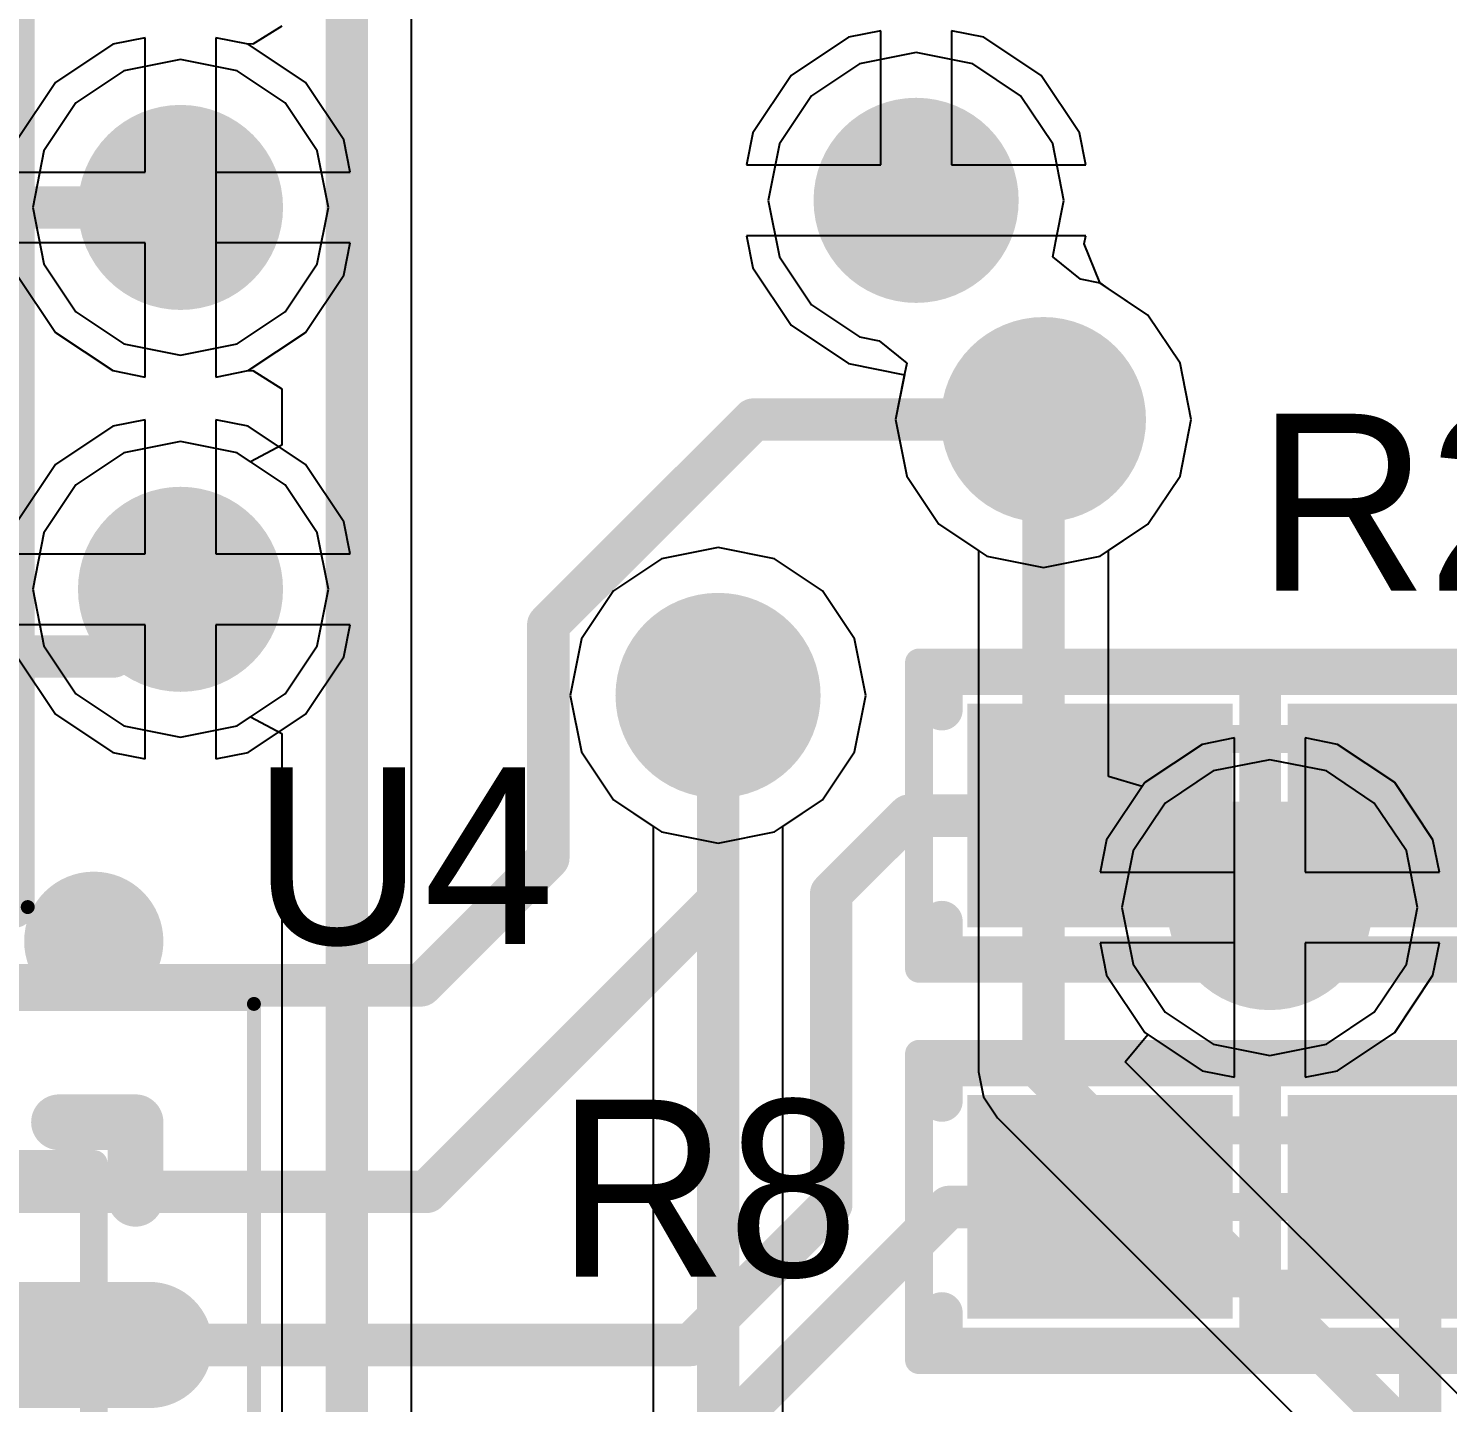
# Model space of a CAD drawing. Header units: millimetres. Extents: x 4 to 93, y 20 to 126.
# Drawn here: x 39.99 to 45.09, y 38.86 to 43.8 of the extents above; entities that cross this region are included whole.
import ezdxf

# ---------------------------------------------------------------- set-up
doc = ezdxf.new("R2010")
doc.units = ezdxf.units.MM
for name, color, linetype in [('BottomLayer', 5, 'Continuous'), ('KeepOutLayer', 6, 'Continuous'), ('Mechanical13', 56, 'Continuous'), ('Mechanical15', 56, 'Continuous'), ('MidLayer1', 16, 'Continuous'), ('MidLayer2', 76, 'Continuous'), ('MultiLayer', 9, 'Continuous'), ('TopLayer', 1, 'Continuous'), ('TopOverlay', 2, 'Continuous'), ('TopPaste', 8, 'Continuous'), ('TopSolder', 216, 'Continuous'), ('ViaHoleLayer', 16, 'Continuous')]:
    doc.layers.add(name, color=color, linetype=linetype)

# ---------------------------------------------------------------- blocks, each defined once
blk = doc.blocks.new('CAP_0805_2012_8')
at = {"layer": 'Mechanical13', "const_width": 0.1}
for points in [[(1.1, 0.7), (-1.1, 0.7)], [(-1.1, -0.7), (-1.1, 0.7)], [(1.1, -0.7), (1.1, 0.7)], [(1.1, -0.7), (-1.1, -0.7)]]:
    blk.add_lwpolyline(points, dxfattribs=at)
at = {"layer": 'Mechanical13', "const_width": 0.05}
for points in [[(-1.125, 0.7, 1), (-1.075, 0.7, 1)], [(-1.125, 0.7, 1), (-1.075, 0.7, 1)], [(1.075, 0.7, 1), (1.125, 0.7, 1)], [(1.075, 0.7, 1), (1.125, 0.7, 1)], [(-1.125, -0.7, 1), (-1.075, -0.7, 1)], [(-1.125, -0.7, 1), (-1.075, -0.7, 1)], [(1.075, -0.7, 1), (1.125, -0.7, 1)], [(1.075, -0.7, 1), (1.125, -0.7, 1)]]:
    blk.add_lwpolyline(points, format="xyb", close=True, dxfattribs=at)
at = {"layer": 'Mechanical15'}
for points, const_width in [([(1.7, 0.95), (-1.7, 0.95)], 0.05), ([(-1.7, -0.95), (-1.7, 0.95)], 0.05), ([(1.7, -0.95), (1.7, 0.95)], 0.05), ([(0, -0.5), (0, 0.5)], 0.1), ([(0.5, 0), (-0.5, 0)], 0.1), ([(1.7, -0.95), (-1.7, -0.95)], 0.05)]:
    blk.add_lwpolyline(points, dxfattribs=dict(at, const_width=const_width))
for points, const_width in [([(-1.7125, 0.95, 1), (-1.6875, 0.95, 1)], 0.025), ([(-1.7125, 0.95, 1), (-1.6875, 0.95, 1)], 0.025), ([(1.6875, 0.95, 1), (1.7125, 0.95, 1)], 0.025), ([(1.6875, 0.95, 1), (1.7125, 0.95, 1)], 0.025), ([(-0.025, 0.5, 1), (0.025, 0.5, 1)], 0.05), ([(-0.525, 0, 1), (-0.475, 0, 1)], 0.05), ([(0.475, 0, 1), (0.525, 0, 1)], 0.05), ([(-0.025, -0.5, 1), (0.025, -0.5, 1)], 0.05), ([(-1.7125, -0.95, 1), (-1.6875, -0.95, 1)], 0.025), ([(-1.7125, -0.95, 1), (-1.6875, -0.95, 1)], 0.025), ([(1.6875, -0.95, 1), (1.7125, -0.95, 1)], 0.025), ([(1.6875, -0.95, 1), (1.7125, -0.95, 1)], 0.025)]:
    blk.add_lwpolyline(points, format="xyb", close=True, dxfattribs=dict(at, const_width=const_width))
at = {"layer": 'TopLayer'}
for points in [[(-0.15, -0.7), (-0.15, 0.7), (-1.45, -0.7), (-1.45, 0.7)], [(1.45, -0.7), (1.45, 0.7), (0.15, -0.7), (0.15, 0.7)]]:
    blk.add_solid(points, dxfattribs=at)
at = {"layer": 'TopOverlay', "const_width": 0.15}
for points in [[(-1.7, 0.5), (-1.7, 0.9)], [(1.7, 0.9), (-1.7, 0.9)], [(0, -0.9), (0, 0.9)], [(1.7, 0.5), (1.7, 0.9)], [(-1.7, -0.9), (-1.7, -0.5)], [(1.7, -0.9), (1.7, -0.5)], [(1.7, -0.9), (-1.7, -0.9)]]:
    blk.add_lwpolyline(points, dxfattribs=at)
at = {"layer": 'TopOverlay', "const_width": 0.075}
for points in [[(-1.7375, 0.9, 1), (-1.6625, 0.9, 1)], [(-1.7375, 0.9, 1), (-1.6625, 0.9, 1)], [(-0.0375, 0.9, 1), (0.0375, 0.9, 1)], [(1.6625, 0.9, 1), (1.7375, 0.9, 1)], [(1.6625, 0.9, 1), (1.7375, 0.9, 1)], [(-1.7375, 0.5, 1), (-1.6625, 0.5, 1)], [(1.6625, 0.5, 1), (1.7375, 0.5, 1)], [(-1.7375, -0.5, 1), (-1.6625, -0.5, 1)], [(1.6625, -0.5, 1), (1.7375, -0.5, 1)], [(-1.7375, -0.9, 1), (-1.6625, -0.9, 1)], [(-1.7375, -0.9, 1), (-1.6625, -0.9, 1)], [(-0.0375, -0.9, 1), (0.0375, -0.9, 1)], [(1.6625, -0.9, 1), (1.7375, -0.9, 1)], [(1.6625, -0.9, 1), (1.7375, -0.9, 1)]]:
    blk.add_lwpolyline(points, format="xyb", close=True, dxfattribs=at)
at = {"layer": 'TopPaste'}
for points in [[(-0.15, -0.7), (-0.15, 0.7), (-1.45, -0.7), (-1.45, 0.7)], [(1.45, -0.7), (1.45, 0.7), (0.15, -0.7), (0.15, 0.7)]]:
    blk.add_solid(points, dxfattribs=at)
at = {"layer": 'TopSolder'}
for points in [[(-0.0484, -0.8016), (-0.0484, 0.8016), (-1.5516, -0.8016), (-1.5516, 0.8016)], [(1.5516, -0.8016), (1.5516, 0.8016), (0.0484, -0.8016), (0.0484, 0.8016)]]:
    blk.add_solid(points, dxfattribs=at)
blk = doc.blocks.new('____24')
at = {"layer": 'Mechanical13', "const_width": 0.1}
for points in [[(-2, -2), (-2, 2)], [(2, 2), (-2, 2)]]:
    blk.add_lwpolyline(points, dxfattribs=at)
at = {"layer": 'Mechanical13', "const_width": 0.05}
blk.add_lwpolyline([(-2.025, 2, 1), (-1.975, 2, 1)], format="xyb", close=True, dxfattribs=at)
blk.add_lwpolyline([(-2.025, 2, 1), (-1.975, 2, 1)], format="xyb", close=True, dxfattribs=at)
at = {"layer": 'Mechanical15', "const_width": 0.05}
for points in [[(-2.575, -2.575), (-2.575, 2.575)], [(2.575, 2.575), (-2.575, 2.575)]]:
    blk.add_lwpolyline(points, dxfattribs=at)
at = {"layer": 'Mechanical15', "const_width": 0.025}
blk.add_lwpolyline([(-2.5875, 2.575, 1), (-2.5625, 2.575, 1)], format="xyb", close=True, dxfattribs=at)
blk.add_lwpolyline([(-2.5875, 2.575, 1), (-2.5625, 2.575, 1)], format="xyb", close=True, dxfattribs=at)
at = {"layer": 'TopLayer', "const_width": 0.25}
blk.add_lwpolyline([(-1.35, 2.2), (-1.35, 1.6)], dxfattribs=at)
at = {"layer": 'TopLayer', "const_width": 0.125}
blk.add_lwpolyline([(-1.4125, 2.2, 1), (-1.2875, 2.2, 1)], format="xyb", close=True, dxfattribs=at)
at = {"layer": 'TopOverlay'}
for points, const_width in [([(-2.675, 2, 1), (-2.925, 2, 1)], 0.25), ([(-2.2, 2.15, 1), (-2.1, 2.15, 1)], 0.1), ([(-2.2, 2.15, 1), (-2.1, 2.15, 1)], 0.1), ([(-1.925, 2.15, 1), (-1.825, 2.15, 1)], 0.1), ([(-2.9875, 2, 1), (-2.8625, 2, 1)], 0.125), ([(-2.7375, 2, 1), (-2.6125, 2, 1)], 0.125), ([(-2.2, 1.875, 1), (-2.1, 1.875, 1)], 0.1)]:
    blk.add_lwpolyline(points, format="xyb", close=True, dxfattribs=dict(at, const_width=const_width))
at = {"layer": 'TopOverlay', "const_width": 0.2}
for points in [[(-2.15, 1.875), (-2.15, 2.15)], [(-1.875, 2.15), (-2.15, 2.15)]]:
    blk.add_lwpolyline(points, dxfattribs=at)
at = {"layer": 'TopPaste', "const_width": 0.25}
blk.add_lwpolyline([(-1.35, 2.2), (-1.35, 1.6)], dxfattribs=at)
at = {"layer": 'TopPaste', "const_width": 0.125}
blk.add_lwpolyline([(-1.4125, 2.2, 1), (-1.2875, 2.2, 1)], format="xyb", close=True, dxfattribs=at)
at = {"layer": 'TopSolder', "const_width": 0.4532}
blk.add_lwpolyline([(-1.35, 2.2), (-1.35, 1.6)], dxfattribs=at)
at = {"layer": 'TopSolder', "const_width": 0.2266}
for points in [[(-1.4633, 2.2, 1), (-1.2367, 2.2, 1)], [(-1.4633, 1.6, 1), (-1.2367, 1.6, 1)]]:
    blk.add_lwpolyline(points, format="xyb", close=True, dxfattribs=at)
blk = doc.blocks.new('RES_0402_1005_42')
at = {"layer": 'Mechanical13', "const_width": 0.1}
for points in [[(-0.525, 0.275), (0.525, 0.275)], [(-0.525, -0.275), (-0.525, 0.275)], [(0.525, -0.275), (0.525, 0.275)], [(-0.525, -0.275), (0.525, -0.275)]]:
    blk.add_lwpolyline(points, dxfattribs=at)
at = {"layer": 'Mechanical13', "const_width": 0.05}
for points in [[(-0.55, 0.275, 1), (-0.5, 0.275, 1)], [(-0.55, 0.275, 1), (-0.5, 0.275, 1)], [(0.5, 0.275, 1), (0.55, 0.275, 1)], [(0.5, 0.275, 1), (0.55, 0.275, 1)], [(-0.55, -0.275, 1), (-0.5, -0.275, 1)], [(-0.55, -0.275, 1), (-0.5, -0.275, 1)], [(0.5, -0.275, 1), (0.55, -0.275, 1)], [(0.5, -0.275, 1), (0.55, -0.275, 1)]]:
    blk.add_lwpolyline(points, format="xyb", close=True, dxfattribs=at)
at = {"layer": 'Mechanical15', "const_width": 0.1}
for points in [[(-1.225, 0.55), (1.225, 0.55)], [(-1.225, -0.55), (-1.225, 0.55)], [(1.225, -0.55), (1.225, 0.55)], [(0, -0.275), (0, 0.275)], [(-0.275, 0), (0.275, 0)], [(-1.225, -0.55), (1.225, -0.55)]]:
    blk.add_lwpolyline(points, dxfattribs=at)
at = {"layer": 'Mechanical15', "const_width": 0.05}
for points in [[(-1.25, 0.55, 1), (-1.2, 0.55, 1)], [(-1.25, 0.55, 1), (-1.2, 0.55, 1)], [(1.2, 0.55, 1), (1.25, 0.55, 1)], [(1.2, 0.55, 1), (1.25, 0.55, 1)], [(-0.025, 0.275, 1), (0.025, 0.275, 1)], [(-0.3, 0, 1), (-0.25, 0, 1)], [(0.25, 0, 1), (0.3, 0, 1)], [(-0.025, -0.275, 1), (0.025, -0.275, 1)], [(-1.25, -0.55, 1), (-1.2, -0.55, 1)], [(-1.25, -0.55, 1), (-1.2, -0.55, 1)], [(1.2, -0.55, 1), (1.25, -0.55, 1)], [(1.2, -0.55, 1), (1.25, -0.55, 1)]]:
    blk.add_lwpolyline(points, format="xyb", close=True, dxfattribs=at)
at = {"layer": 'TopLayer'}
for points in [[(-0.2, -0.3), (-0.2, 0.3), (-0.95, -0.3), (-0.95, 0.3)], [(0.95, -0.3), (0.95, 0.3), (0.2, -0.3), (0.2, 0.3)]]:
    blk.add_solid(points, dxfattribs=at)
at = {"layer": 'TopOverlay', "const_width": 0.15}
for points in [[(-1.143, 0.381), (-1.143, 0.508)], [(-1.143, 0.508), (1.143, 0.508)], [(0, -0.508), (0, 0.508)], [(1.143, 0.381), (1.143, 0.508)], [(-1.143, -0.508), (-1.143, -0.381)], [(1.143, -0.508), (1.143, -0.381)], [(-1.143, -0.508), (1.143, -0.508)]]:
    blk.add_lwpolyline(points, dxfattribs=at)
at = {"layer": 'TopOverlay', "const_width": 0.075}
for points in [[(-1.1805, 0.508, 1), (-1.1055, 0.508, 1)], [(-1.1805, 0.508, 1), (-1.1055, 0.508, 1)], [(-0.0375, 0.508, 1), (0.0375, 0.508, 1)], [(1.1055, 0.508, 1), (1.1805, 0.508, 1)], [(1.1055, 0.508, 1), (1.1805, 0.508, 1)], [(-1.1805, 0.381, 1), (-1.1055, 0.381, 1)], [(1.1055, 0.381, 1), (1.1805, 0.381, 1)], [(-1.1805, -0.381, 1), (-1.1055, -0.381, 1)], [(1.1055, -0.381, 1), (1.1805, -0.381, 1)], [(-1.1805, -0.508, 1), (-1.1055, -0.508, 1)], [(-1.1805, -0.508, 1), (-1.1055, -0.508, 1)], [(-0.0375, -0.508, 1), (0.0375, -0.508, 1)], [(1.1055, -0.508, 1), (1.1805, -0.508, 1)], [(1.1055, -0.508, 1), (1.1805, -0.508, 1)]]:
    blk.add_lwpolyline(points, format="xyb", close=True, dxfattribs=at)
at = {"layer": 'TopPaste'}
for points in [[(-0.2, -0.3), (-0.2, 0.3), (-0.95, -0.3), (-0.95, 0.3)], [(0.95, -0.3), (0.95, 0.3), (0.2, -0.3), (0.2, 0.3)]]:
    blk.add_solid(points, dxfattribs=at)
at = {"layer": 'TopSolder'}
for points in [[(-0.0984, -0.4016), (-0.0984, 0.4016), (-1.0516, -0.4016), (-1.0516, 0.4016)], [(1.0516, -0.4016), (1.0516, 0.4016), (0.0984, -0.4016), (0.0984, 0.4016)]]:
    blk.add_solid(points, dxfattribs=at)
blk = doc.blocks.new('RES_0402_1005_44')
at = {"layer": 'Mechanical13', "const_width": 0.1}
for points in [[(-0.525, 0.275), (0.525, 0.275)], [(-0.525, -0.275), (-0.525, 0.275)], [(0.525, -0.275), (0.525, 0.275)], [(-0.525, -0.275), (0.525, -0.275)]]:
    blk.add_lwpolyline(points, dxfattribs=at)
at = {"layer": 'Mechanical13', "const_width": 0.05}
for points in [[(-0.55, 0.275, 1), (-0.5, 0.275, 1)], [(-0.55, 0.275, 1), (-0.5, 0.275, 1)], [(0.5, 0.275, 1), (0.55, 0.275, 1)], [(0.5, 0.275, 1), (0.55, 0.275, 1)], [(-0.55, -0.275, 1), (-0.5, -0.275, 1)], [(-0.55, -0.275, 1), (-0.5, -0.275, 1)], [(0.5, -0.275, 1), (0.55, -0.275, 1)], [(0.5, -0.275, 1), (0.55, -0.275, 1)]]:
    blk.add_lwpolyline(points, format="xyb", close=True, dxfattribs=at)
at = {"layer": 'Mechanical15', "const_width": 0.1}
for points in [[(-1.225, 0.55), (1.225, 0.55)], [(-1.225, -0.55), (-1.225, 0.55)], [(1.225, -0.55), (1.225, 0.55)], [(0, -0.275), (0, 0.275)], [(-0.275, 0), (0.275, 0)], [(-1.225, -0.55), (1.225, -0.55)]]:
    blk.add_lwpolyline(points, dxfattribs=at)
at = {"layer": 'Mechanical15', "const_width": 0.05}
for points in [[(-1.25, 0.55, 1), (-1.2, 0.55, 1)], [(-1.25, 0.55, 1), (-1.2, 0.55, 1)], [(1.2, 0.55, 1), (1.25, 0.55, 1)], [(1.2, 0.55, 1), (1.25, 0.55, 1)], [(-0.025, 0.275, 1), (0.025, 0.275, 1)], [(-0.3, 0, 1), (-0.25, 0, 1)], [(0.25, 0, 1), (0.3, 0, 1)], [(-0.025, -0.275, 1), (0.025, -0.275, 1)], [(-1.25, -0.55, 1), (-1.2, -0.55, 1)], [(-1.25, -0.55, 1), (-1.2, -0.55, 1)], [(1.2, -0.55, 1), (1.25, -0.55, 1)], [(1.2, -0.55, 1), (1.25, -0.55, 1)]]:
    blk.add_lwpolyline(points, format="xyb", close=True, dxfattribs=at)
at = {"layer": 'TopLayer'}
for points in [[(-0.2, -0.3), (-0.2, 0.3), (-0.95, -0.3), (-0.95, 0.3)], [(0.95, -0.3), (0.95, 0.3), (0.2, -0.3), (0.2, 0.3)]]:
    blk.add_solid(points, dxfattribs=at)
at = {"layer": 'TopOverlay', "const_width": 0.15}
for points in [[(-1.143, 0.381), (-1.143, 0.508)], [(-1.143, 0.508), (1.143, 0.508)], [(0, -0.508), (0, 0.508)], [(1.143, 0.381), (1.143, 0.508)], [(-1.143, -0.508), (-1.143, -0.381)], [(1.143, -0.508), (1.143, -0.381)], [(-1.143, -0.508), (1.143, -0.508)]]:
    blk.add_lwpolyline(points, dxfattribs=at)
at = {"layer": 'TopOverlay', "const_width": 0.075}
for points in [[(-1.1805, 0.508, 1), (-1.1055, 0.508, 1)], [(-1.1805, 0.508, 1), (-1.1055, 0.508, 1)], [(-0.0375, 0.508, 1), (0.0375, 0.508, 1)], [(1.1055, 0.508, 1), (1.1805, 0.508, 1)], [(1.1055, 0.508, 1), (1.1805, 0.508, 1)], [(-1.1805, 0.381, 1), (-1.1055, 0.381, 1)], [(1.1055, 0.381, 1), (1.1805, 0.381, 1)], [(-1.1805, -0.381, 1), (-1.1055, -0.381, 1)], [(1.1055, -0.381, 1), (1.1805, -0.381, 1)], [(-1.1805, -0.508, 1), (-1.1055, -0.508, 1)], [(-1.1805, -0.508, 1), (-1.1055, -0.508, 1)], [(-0.0375, -0.508, 1), (0.0375, -0.508, 1)], [(1.1055, -0.508, 1), (1.1805, -0.508, 1)], [(1.1055, -0.508, 1), (1.1805, -0.508, 1)]]:
    blk.add_lwpolyline(points, format="xyb", close=True, dxfattribs=at)
at = {"layer": 'TopPaste'}
for points in [[(-0.2, -0.3), (-0.2, 0.3), (-0.95, -0.3), (-0.95, 0.3)], [(0.95, -0.3), (0.95, 0.3), (0.2, -0.3), (0.2, 0.3)]]:
    blk.add_solid(points, dxfattribs=at)
at = {"layer": 'TopSolder'}
for points in [[(-0.0984, -0.4016), (-0.0984, 0.4016), (-1.0516, -0.4016), (-1.0516, 0.4016)], [(1.0516, -0.4016), (1.0516, 0.4016), (0.0984, -0.4016), (0.0984, 0.4016)]]:
    blk.add_solid(points, dxfattribs=at)

msp = doc.modelspace()

# ---------------------------------------------------------------- linework, layer by layer
at = {"layer": 'BottomLayer'}
for p, q in [((41.3684, 38.318), (41.3684, 48.431)), ((40.9022, 43.806), (40.7976, 43.7406)), ((43.053, 43.7892), (42.9372, 43.7662)), ((43.053, 43.307), (43.053, 43.7892)), ((43.4228, 43.7662), (43.307, 43.7892)), ((43.307, 43.7892), (43.307, 43.307)), ((40.2956, 43.7408), (40.0897, 43.6033)), ((40.4114, 43.7638), (40.2956, 43.7408)), ((40.4114, 43.2816), (40.4114, 43.7638)), ((40.7752, 43.742), (40.6654, 43.7638)), ((40.6654, 43.7638), (40.6654, 43.1546)), ((40.7976, 43.7406), (40.7752, 43.742)), ((42.9372, 43.7662), (42.7313, 43.6287)), ((43.6287, 43.6287), (43.4228, 43.7662)), ((42.7313, 43.6287), (42.5938, 43.4228)), ((43.7662, 43.4228), (43.6287, 43.6287)), ((40.0897, 43.6033), (39.9522, 43.3974)), ((42.5938, 43.4228), (42.5708, 43.307)), ((43.7892, 43.307), (43.7662, 43.4228)), ((39.9292, 43.2816), (40.4114, 43.2816)), ((42.5708, 43.307), (43.053, 43.307)), ((43.307, 43.307), (43.7892, 43.307)), ((40.6654, 43.1546), (40.6654, 42.5454)), ((40.4114, 43.0276), (39.9292, 43.0276)), ((40.4114, 42.5454), (40.4114, 43.0276)), ((43.7892, 43.053), (42.5708, 43.053)), ((42.5708, 43.053), (42.5938, 42.9372)), ((43.7834, 43.0239), (43.7892, 43.053)), ((43.8396, 42.8849), (43.7834, 43.0239)), ((42.5938, 42.9372), (42.7313, 42.7313)), ((39.9522, 42.9118), (40.0897, 42.7059)), ((43.8697, 42.8635), (43.8396, 42.8849)), ((44.0126, 42.768), (43.8697, 42.8635)), ((44.1277, 42.5958), (44.0126, 42.768)), ((42.7313, 42.7313), (42.9372, 42.5938)), ((40.0897, 42.7059), (40.2956, 42.5684)), ((40.2956, 42.5684), (40.4114, 42.5454)), ((40.6654, 42.5454), (40.7752, 42.5672)), ((40.7752, 42.5672), (40.7976, 42.5686)), ((40.7976, 42.5686), (40.9022, 42.5032)), ((42.9372, 42.5938), (43.1384, 42.5538)), ((44.1681, 42.3926), (44.1277, 42.5958)), ((43.1384, 42.5538), (43.1063, 42.3926)), ((40.9022, 42.5032), (40.9022, 42.3009)), ((43.1063, 42.3926), (43.1467, 42.1894)), ((44.1277, 42.1894), (44.1681, 42.3926)), ((40.5384, 42.3139), (40.3352, 42.2735)), ((40.7416, 42.2735), (40.5384, 42.3139)), ((40.3352, 42.2735), (40.163, 42.1584)), ((40.7902, 42.241), (40.7416, 42.2735)), ((40.9022, 42.3009), (40.7902, 42.241)), ((40.163, 42.1584), (40.0479, 41.9862)), ((43.1467, 42.1894), (43.2618, 42.0172)), ((44.0126, 42.0172), (44.1277, 42.1894)), ((43.2618, 42.0172), (43.4041, 41.9221)), ((43.8703, 41.9221), (44.0126, 42.0172)), ((40.0479, 41.9862), (40.0075, 41.783)), ((42.4688, 41.9329), (42.2656, 41.8925)), ((42.672, 41.8925), (42.4688, 41.9329)), ((43.4041, 41.9221), (43.4041, 40.0499)), ((43.8703, 41.1112), (43.8703, 41.9221)), ((42.2656, 41.8925), (42.0934, 41.7774)), ((42.8442, 41.7774), (42.672, 41.8925)), ((40.0075, 41.783), (40.0479, 41.5798)), ((42.0934, 41.7774), (41.9783, 41.6052)), ((42.9593, 41.6052), (42.8442, 41.7774)), ((41.9783, 41.6052), (41.9379, 41.402)), ((42.9997, 41.402), (42.9593, 41.6052)), ((40.0479, 41.5798), (40.163, 41.4076)), ((40.163, 41.4076), (40.3352, 41.2925)), ((41.9379, 41.402), (41.9783, 41.1988)), ((42.9593, 41.1988), (42.9997, 41.402)), ((40.3352, 41.2925), (40.5384, 41.2521)), ((40.5384, 41.2521), (40.7416, 41.2925)), ((40.7416, 41.2925), (40.7902, 41.325)), ((40.7902, 41.325), (40.9022, 41.2651)), ((40.9022, 41.2651), (40.9022, 38.266)), ((44.323, 41.2492), (44.2072, 41.2262)), ((44.323, 40.64), (44.323, 41.2492)), ((44.6928, 41.2262), (44.577, 41.2492)), ((44.577, 41.2492), (44.577, 40.767)), ((41.9783, 41.1988), (42.0934, 41.0266)), ((42.8442, 41.0266), (42.9593, 41.1988)), ((44.2072, 41.2262), (44.0013, 41.0887)), ((44.8987, 41.0887), (44.6928, 41.2262)), ((43.9918, 41.0744), (43.8703, 41.1112)), ((44.0013, 41.0887), (43.9918, 41.0744)), ((45.0362, 40.8828), (44.8987, 41.0887)), ((42.0934, 41.0266), (42.2357, 40.9315)), ((42.7019, 40.9315), (42.8442, 41.0266)), ((42.2357, 40.9315), (42.2357, 35.4799)), ((42.7019, 38.6817), (42.7019, 40.9315)), ((45.0592, 40.767), (45.0362, 40.8828)), ((44.577, 40.767), (45.0592, 40.767)), ((44.323, 40.0308), (44.323, 40.64)), ((45.0592, 40.513), (44.577, 40.513)), ((44.577, 40.513), (44.577, 40.0308)), ((45.0362, 40.3972), (45.0592, 40.513)), ((44.8987, 40.1913), (45.0362, 40.3972)), ((43.9312, 40.0855), (44.0122, 40.1841)), ((44.0122, 40.1841), (44.2072, 40.0538)), ((44.6928, 40.0538), (44.8987, 40.1913)), ((46.2805, 37.7362), (43.9312, 40.0855)), ((43.4041, 40.0499), (43.4219, 39.9607)), ((44.2072, 40.0538), (44.323, 40.0308)), ((44.577, 40.0308), (44.6928, 40.0538)), ((43.4219, 39.9607), (43.4724, 39.885)), ((43.4724, 39.885), (45.9762, 37.3812))]:
    msp.add_line(p, q, dxfattribs=at)
at = {"layer": 'BottomLayer', "const_width": 0.1524}
for points in [[(41.1353, 38.1694), (41.1353, 48.431)], [(43.6372, 40.0499), (43.6372, 42.3926)], [(42.4688, 35.4799), (42.4688, 41.402)], [(43.6372, 40.0499), (46.184, 37.5031)]]:
    msp.add_lwpolyline(points, dxfattribs=at)
at = {"layer": 'BottomLayer'}
for points, const_width in [([(42.9958, 43.18, 1), (43.3642, 43.18, 1)], 0.3683), ([(40.3543, 43.1546, 1), (40.7225, 43.1546, 1)], 0.3683), ([(43.453, 42.3926, 1), (43.8214, 42.3926, 1)], 0.3683), ([(43.5991, 42.3926, 1), (43.6753, 42.3926, 1)], 0.0762), ([(40.3543, 41.783, 1), (40.7225, 41.783, 1)], 0.3683), ([(42.2846, 41.402, 1), (42.6529, 41.402, 1)], 0.3683), ([(42.4307, 41.402, 1), (42.5069, 41.402, 1)], 0.0762), ([(44.2659, 40.64, 1), (44.6341, 40.64, 1)], 0.3683), ([(43.5991, 40.0499, 1), (43.6753, 40.0499, 1)], 0.0762), ([(43.5991, 40.0499, 1), (43.6753, 40.0499, 1)], 0.0762)]:
    msp.add_lwpolyline(points, format="xyb", close=True, dxfattribs=dict(at, const_width=const_width))
at = {"layer": 'KeepOutLayer', "const_width": 0.254}
msp.add_lwpolyline([(59.4614, 38.5064, 1), (22.8854, 38.5064, 1)], format="xyb", close=True, dxfattribs=at)
at = {"layer": 'MidLayer1'}
for p, q in [((43.053, 43.7892), (42.9372, 43.7662)), ((43.053, 43.307), (43.053, 43.7892)), ((43.4228, 43.7662), (43.307, 43.7892)), ((43.307, 43.7892), (43.307, 43.307)), ((40.2956, 43.7408), (40.0897, 43.6033)), ((40.4114, 43.7638), (40.2956, 43.7408)), ((40.4114, 43.2816), (40.4114, 43.7638)), ((40.7812, 43.7408), (40.6654, 43.7638)), ((40.6654, 43.7638), (40.6654, 43.2816)), ((40.9871, 43.6033), (40.7812, 43.7408)), ((42.9372, 43.7662), (42.7313, 43.6287)), ((43.6287, 43.6287), (43.4228, 43.7662)), ((42.7313, 43.6287), (42.5938, 43.4228)), ((43.7662, 43.4228), (43.6287, 43.6287)), ((40.0897, 43.6033), (39.9522, 43.3974)), ((41.1246, 43.3974), (40.9871, 43.6033)), ((42.5938, 43.4228), (42.5708, 43.307)), ((43.7892, 43.307), (43.7662, 43.4228)), ((41.1476, 43.2816), (41.1246, 43.3974)), ((39.9292, 43.2816), (40.4114, 43.2816)), ((40.6654, 43.2816), (41.1476, 43.2816)), ((42.5708, 43.307), (43.053, 43.307)), ((43.307, 43.307), (43.7892, 43.307)), ((40.4114, 43.0276), (39.9292, 43.0276)), ((40.4114, 42.5454), (40.4114, 43.0276)), ((41.1476, 43.0276), (40.6654, 43.0276)), ((40.6654, 43.0276), (40.6654, 42.5454)), ((41.1246, 42.9118), (41.1476, 43.0276)), ((43.7892, 43.053), (42.5708, 43.053)), ((42.5708, 43.053), (42.5938, 42.9372)), ((43.7834, 43.0239), (43.7892, 43.053)), ((43.8396, 42.8849), (43.7834, 43.0239)), ((42.5938, 42.9372), (42.7313, 42.7313)), ((39.9522, 42.9118), (40.0897, 42.7059)), ((40.9871, 42.7059), (41.1246, 42.9118)), ((43.8697, 42.8635), (43.8396, 42.8849)), ((44.0126, 42.768), (43.8697, 42.8635)), ((44.1277, 42.5958), (44.0126, 42.768)), ((42.7313, 42.7313), (42.9372, 42.5938)), ((40.0897, 42.7059), (40.2956, 42.5684)), ((40.7812, 42.5684), (40.9871, 42.7059)), ((40.2956, 42.5684), (40.4114, 42.5454)), ((40.6654, 42.5454), (40.7812, 42.5684)), ((42.9372, 42.5938), (43.1384, 42.5538)), ((44.1681, 42.3926), (44.1277, 42.5958)), ((43.1384, 42.5538), (43.1063, 42.3926)), ((43.1063, 42.3926), (43.1467, 42.1894)), ((44.1277, 42.1894), (44.1681, 42.3926)), ((40.5384, 42.3139), (40.3352, 42.2735)), ((40.7416, 42.2735), (40.5384, 42.3139)), ((40.3352, 42.2735), (40.163, 42.1584)), ((40.9138, 42.1584), (40.7416, 42.2735)), ((40.163, 42.1584), (40.0479, 41.9862)), ((41.0289, 41.9862), (40.9138, 42.1584)), ((43.1467, 42.1894), (43.2618, 42.0172)), ((44.0126, 42.0172), (44.1277, 42.1894)), ((43.2618, 42.0172), (43.434, 41.9021)), ((43.8404, 41.9021), (44.0126, 42.0172)), ((40.0479, 41.9862), (40.0075, 41.783)), ((41.0693, 41.783), (41.0289, 41.9862)), ((42.4688, 41.9329), (42.2656, 41.8925)), ((42.672, 41.8925), (42.4688, 41.9329)), ((43.434, 41.9021), (43.6372, 41.8617)), ((43.6372, 41.8617), (43.8404, 41.9021)), ((42.2656, 41.8925), (42.0934, 41.7774)), ((42.8442, 41.7774), (42.672, 41.8925)), ((40.0075, 41.783), (40.0479, 41.5798)), ((41.0289, 41.5798), (41.0693, 41.783)), ((42.0934, 41.7774), (41.9783, 41.6052)), ((42.9593, 41.6052), (42.8442, 41.7774)), ((41.9783, 41.6052), (41.9379, 41.402)), ((42.9997, 41.402), (42.9593, 41.6052)), ((40.0479, 41.5798), (40.163, 41.4076)), ((40.9138, 41.4076), (41.0289, 41.5798)), ((40.163, 41.4076), (40.3352, 41.2925)), ((40.7416, 41.2925), (40.9138, 41.4076)), ((41.9379, 41.402), (41.9783, 41.1988)), ((42.9593, 41.1988), (42.9997, 41.402)), ((40.3352, 41.2925), (40.5384, 41.2521)), ((40.5384, 41.2521), (40.7416, 41.2925)), ((44.323, 41.2492), (44.2072, 41.2262)), ((44.323, 40.767), (44.323, 41.2492)), ((44.6928, 41.2262), (44.577, 41.2492)), ((44.577, 41.2492), (44.577, 40.767)), ((41.9783, 41.1988), (42.0934, 41.0266)), ((42.8442, 41.0266), (42.9593, 41.1988)), ((44.2072, 41.2262), (44.0013, 41.0887)), ((44.8987, 41.0887), (44.6928, 41.2262)), ((44.0013, 41.0887), (43.8638, 40.8828)), ((45.0362, 40.8828), (44.8987, 41.0887)), ((42.0934, 41.0266), (42.2656, 40.9115)), ((42.672, 40.9115), (42.8442, 41.0266)), ((42.2656, 40.9115), (42.4688, 40.8711)), ((42.4688, 40.8711), (42.672, 40.9115)), ((43.8638, 40.8828), (43.8408, 40.767)), ((45.0592, 40.767), (45.0362, 40.8828)), ((43.8408, 40.767), (44.323, 40.767)), ((44.577, 40.767), (45.0592, 40.767)), ((44.323, 40.513), (43.8408, 40.513)), ((43.8408, 40.513), (43.8638, 40.3972)), ((44.323, 40.0308), (44.323, 40.513)), ((45.0592, 40.513), (44.577, 40.513)), ((44.577, 40.513), (44.577, 40.0308)), ((45.0362, 40.3972), (45.0592, 40.513)), ((43.8638, 40.3972), (44.0013, 40.1913)), ((44.8987, 40.1913), (45.0362, 40.3972)), ((44.0013, 40.1913), (44.2072, 40.0538)), ((44.6928, 40.0538), (44.8987, 40.1913)), ((44.2072, 40.0538), (44.323, 40.0308)), ((44.577, 40.0308), (44.6928, 40.0538))]:
    msp.add_line(p, q, dxfattribs=at)
at = {"layer": 'MidLayer1', "const_width": 0.3683}
for points in [[(42.9958, 43.18, 1), (43.3642, 43.18, 1)], [(40.3543, 43.1546, 1), (40.7225, 43.1546, 1)], [(43.453, 42.3926, 1), (43.8214, 42.3926, 1)], [(40.3543, 41.783, 1), (40.7225, 41.783, 1)], [(42.2846, 41.402, 1), (42.6529, 41.402, 1)], [(44.2659, 40.64, 1), (44.6341, 40.64, 1)]]:
    msp.add_lwpolyline(points, format="xyb", close=True, dxfattribs=at)
at = {"layer": 'MidLayer2'}
for p, q in [((40.5384, 43.6855), (40.3352, 43.6451)), ((40.7416, 43.6451), (40.5384, 43.6855)), ((43.18, 43.7109), (42.9768, 43.6705)), ((43.3832, 43.6705), (43.18, 43.7109)), ((40.3352, 43.6451), (40.163, 43.53)), ((40.9138, 43.53), (40.7416, 43.6451)), ((42.9768, 43.6705), (42.8046, 43.5554)), ((43.5554, 43.5554), (43.3832, 43.6705)), ((40.163, 43.53), (40.0479, 43.3578)), ((41.0289, 43.3578), (40.9138, 43.53)), ((42.8046, 43.5554), (42.6895, 43.3832)), ((43.6705, 43.3832), (43.5554, 43.5554)), ((42.6895, 43.3832), (42.6491, 43.18)), ((43.7109, 43.18), (43.6705, 43.3832)), ((40.0479, 43.3578), (40.0075, 43.1546)), ((41.0693, 43.1546), (41.0289, 43.3578)), ((42.6491, 43.18), (42.6895, 42.9768)), ((43.6819, 43.0342), (43.7109, 43.18)), ((40.0075, 43.1546), (40.0479, 42.9514)), ((41.0289, 42.9514), (41.0693, 43.1546)), ((43.6705, 42.9768), (43.6819, 43.0342)), ((42.6895, 42.9768), (42.8046, 42.8046)), ((43.77, 42.8971), (43.6705, 42.9768)), ((40.0479, 42.9514), (40.163, 42.7792)), ((40.9138, 42.7792), (41.0289, 42.9514)), ((43.8404, 42.8831), (43.77, 42.8971)), ((44.0126, 42.768), (43.8404, 42.8831)), ((40.163, 42.7792), (40.3352, 42.6641)), ((40.7416, 42.6641), (40.9138, 42.7792)), ((42.8046, 42.8046), (42.9768, 42.6895)), ((44.1277, 42.5958), (44.0126, 42.768)), ((40.3352, 42.6641), (40.5384, 42.6237)), ((40.5384, 42.6237), (40.7416, 42.6641)), ((42.9768, 42.6895), (43.0472, 42.6755)), ((43.0472, 42.6755), (43.1467, 42.5958)), ((43.1467, 42.5958), (43.1353, 42.5384)), ((44.1681, 42.3926), (44.1277, 42.5958)), ((43.1353, 42.5384), (43.1063, 42.3926)), ((40.2956, 42.3692), (40.0897, 42.2317)), ((40.4114, 42.3922), (40.2956, 42.3692)), ((40.4114, 41.91), (40.4114, 42.3922)), ((40.7812, 42.3692), (40.6654, 42.3922)), ((40.6654, 42.3922), (40.6654, 41.91)), ((40.9871, 42.2317), (40.7812, 42.3692)), ((43.1063, 42.3926), (43.1467, 42.1894)), ((44.1277, 42.1894), (44.1681, 42.3926)), ((40.0897, 42.2317), (39.9522, 42.0258)), ((41.1246, 42.0258), (40.9871, 42.2317)), ((43.1467, 42.1894), (43.2618, 42.0172)), ((44.0126, 42.0172), (44.1277, 42.1894)), ((41.1476, 41.91), (41.1246, 42.0258)), ((43.2618, 42.0172), (43.434, 41.9021)), ((43.8404, 41.9021), (44.0126, 42.0172)), ((39.9292, 41.91), (40.4114, 41.91)), ((40.6654, 41.91), (41.1476, 41.91)), ((42.4688, 41.9329), (42.2656, 41.8925)), ((42.672, 41.8925), (42.4688, 41.9329)), ((43.434, 41.9021), (43.6372, 41.8617)), ((43.6372, 41.8617), (43.8404, 41.9021)), ((42.2656, 41.8925), (42.0934, 41.7774)), ((42.8442, 41.7774), (42.672, 41.8925)), ((42.0934, 41.7774), (41.9783, 41.6052)), ((42.9593, 41.6052), (42.8442, 41.7774)), ((40.4114, 41.656), (39.9292, 41.656)), ((40.4114, 41.1738), (40.4114, 41.656)), ((41.1476, 41.656), (40.6654, 41.656)), ((40.6654, 41.656), (40.6654, 41.1738)), ((41.1246, 41.5402), (41.1476, 41.656)), ((41.9783, 41.6052), (41.9379, 41.402)), ((42.9997, 41.402), (42.9593, 41.6052)), ((39.9522, 41.5402), (40.0897, 41.3343)), ((40.9871, 41.3343), (41.1246, 41.5402)), ((41.9379, 41.402), (41.9783, 41.1988)), ((42.9593, 41.1988), (42.9997, 41.402)), ((40.0897, 41.3343), (40.2956, 41.1968)), ((40.7812, 41.1968), (40.9871, 41.3343)), ((40.2956, 41.1968), (40.4114, 41.1738)), ((40.6654, 41.1738), (40.7812, 41.1968)), ((41.9783, 41.1988), (42.0934, 41.0266)), ((42.8442, 41.0266), (42.9593, 41.1988)), ((44.2468, 41.1305), (44.0746, 41.0154)), ((44.45, 41.1709), (44.2468, 41.1305)), ((44.6532, 41.1305), (44.45, 41.1709)), ((44.8254, 41.0154), (44.6532, 41.1305)), ((42.0934, 41.0266), (42.2656, 40.9115)), ((42.672, 40.9115), (42.8442, 41.0266)), ((44.0746, 41.0154), (43.9595, 40.8432)), ((44.9405, 40.8432), (44.8254, 41.0154)), ((42.2656, 40.9115), (42.4688, 40.8711)), ((42.4688, 40.8711), (42.672, 40.9115)), ((43.9595, 40.8432), (43.9191, 40.64)), ((44.9809, 40.64), (44.9405, 40.8432)), ((43.9191, 40.64), (43.9595, 40.4368)), ((44.9405, 40.4368), (44.9809, 40.64)), ((43.9595, 40.4368), (44.0746, 40.2646)), ((44.8254, 40.2646), (44.9405, 40.4368)), ((44.0746, 40.2646), (44.2468, 40.1495)), ((44.6532, 40.1495), (44.8254, 40.2646)), ((44.2468, 40.1495), (44.45, 40.1091)), ((44.45, 40.1091), (44.6532, 40.1495))]:
    msp.add_line(p, q, dxfattribs=at)
at = {"layer": 'MidLayer2', "const_width": 0.3683}
for points in [[(42.9958, 43.18, 1), (43.3642, 43.18, 1)], [(40.3543, 43.1546, 1), (40.7225, 43.1546, 1)], [(43.453, 42.3926, 1), (43.8214, 42.3926, 1)], [(40.3543, 41.783, 1), (40.7225, 41.783, 1)], [(42.2846, 41.402, 1), (42.6529, 41.402, 1)], [(44.2659, 40.64, 1), (44.6341, 40.64, 1)]]:
    msp.add_lwpolyline(points, format="xyb", close=True, dxfattribs=at)
at = {"layer": 'MultiLayer', "const_width": 0.3683}
for points in [[(42.9958, 43.18, 1), (43.3642, 43.18, 1)], [(40.3543, 43.1546, 1), (40.7225, 43.1546, 1)], [(43.453, 42.3926, 1), (43.8214, 42.3926, 1)], [(40.3543, 41.783, 1), (40.7225, 41.783, 1)], [(42.2846, 41.402, 1), (42.6529, 41.402, 1)], [(44.2659, 40.64, 1), (44.6341, 40.64, 1)]]:
    msp.add_lwpolyline(points, format="xyb", close=True, dxfattribs=at)
at = {"layer": 'TopLayer'}
for points, const_width in [([(40.3543, 43.1546, 1), (40.7225, 43.1546, 1)], 0.3683), ([(40.5003, 43.1546, 1), (40.5765, 43.1546, 1)], 0.0762), ([(43.453, 42.3926, 1), (43.8214, 42.3926, 1)], 0.3683), ([(42.5577, 42.3926, 1), (42.6339, 42.3926, 1)], 0.0762), ([(42.5577, 42.3926, 1), (42.6339, 42.3926, 1)], 0.0762), ([(43.5991, 42.3926, 1), (43.6753, 42.3926, 1)], 0.0762), ([(40.3543, 41.783, 1), (40.7225, 41.783, 1)], 0.3683), ([(40.5003, 41.783, 1), (40.5765, 41.783, 1)], 0.0762), ([(42.2846, 41.402, 1), (42.6529, 41.402, 1)], 0.3683), ([(41.8211, 41.656, 1), (41.8973, 41.656, 1)], 0.0762), ([(41.8211, 41.656, 1), (41.8973, 41.656, 1)], 0.0762), ([(40.2591, 41.5418, 1), (40.3353, 41.5418, 1)], 0.0762), ([(40.2591, 41.5418, 1), (40.3353, 41.5418, 1)], 0.0762), ([(42.4307, 41.402, 1), (42.5069, 41.402, 1)], 0.0762), ([(43.1165, 40.9702, 1), (43.1927, 40.9702, 1)], 0.0762), ([(43.1165, 40.9702, 1), (43.1927, 40.9702, 1)], 0.0762), ([(43.8023, 40.9702, 1), (43.8785, 40.9702, 1)], 0.0762), ([(44.9523, 40.9702, 1), (45.0285, 40.9702, 1)], 0.0762), ([(41.8211, 40.8178, 1), (41.8973, 40.8178, 1)], 0.0762), ([(41.8211, 40.8178, 1), (41.8973, 40.8178, 1)], 0.0762), ([(42.4307, 40.6654, 1), (42.5069, 40.6654, 1)], 0.0762), ([(42.4307, 40.6654, 1), (42.5069, 40.6654, 1)], 0.0762), ([(42.8371, 40.6908, 1), (42.9133, 40.6908, 1)], 0.0762), ([(42.8371, 40.6908, 1), (42.9133, 40.6908, 1)], 0.0762), ([(41.3639, 40.3606, 1), (41.4401, 40.3606, 1)], 0.0762), ([(41.3639, 40.3606, 1), (41.4401, 40.3606, 1)], 0.0762), ([(41.3843, 39.619, 1), (41.4605, 39.619, 1)], 0.0762), ([(41.3843, 39.619, 1), (41.4605, 39.619, 1)], 0.0762), ([(42.8371, 39.5732, 1), (42.9133, 39.5732, 1)], 0.0762), ([(42.8371, 39.5732, 1), (42.9133, 39.5732, 1)], 0.0762), ([(43.2597, 39.5647, 1), (43.3359, 39.5647, 1)], 0.0762), ([(43.2597, 39.5647, 1), (43.3359, 39.5647, 1)], 0.0762), ([(43.8023, 39.5647, 1), (43.8785, 39.5647, 1)], 0.0762), ([(44.9523, 39.5647, 1), (45.0285, 39.5647, 1)], 0.0762), ([(40.0889, 39.069, 1), (40.1651, 39.069, 1)], 0.0762), ([(42.3329, 39.069, 1), (42.4091, 39.069, 1)], 0.0762), ([(42.3329, 39.069, 1), (42.4091, 39.069, 1)], 0.0762)]:
    msp.add_lwpolyline(points, format="xyb", close=True, dxfattribs=dict(at, const_width=const_width))
at = {"layer": 'TopLayer', "const_width": 0.1524}
for points in [[(39.0526, 43.1546), (40.5384, 43.1546)], [(41.8592, 41.656), (42.5958, 42.3926)], [(42.5958, 42.3926), (43.6372, 42.3926)], [(40.2972, 41.5418), (40.5384, 41.783)], [(41.8592, 40.8178), (41.8592, 41.656)], [(39.0398, 41.5418), (40.2972, 41.5418)], [(42.4688, 40.6654), (42.4688, 41.402)], [(42.8752, 40.6908), (43.1546, 40.9702)], [(43.1546, 40.9702), (43.8404, 40.9702)], [(44.9904, 40.9702), (46.7374, 40.9702)], [(41.402, 40.3606), (41.8592, 40.8178)], [(41.4224, 39.619), (42.4688, 40.6654)], [(42.8752, 39.5732), (42.8752, 40.6908)], [(39.2938, 40.3606), (41.402, 40.3606)], [(39.577, 39.619), (41.4224, 39.619)], [(42.3538, 38.6207), (43.2978, 39.5647)], [(42.371, 39.069), (42.8752, 39.5732)], [(43.2978, 39.5647), (43.8404, 39.5647)], [(44.9904, 38.1593), (44.9904, 39.5647)], [(40.127, 39.069), (42.371, 39.069)]]:
    msp.add_lwpolyline(points, dxfattribs=at)
at = {"layer": 'ViaHoleLayer', "const_width": 0.15}
for points in [[(43.105, 43.18, 1), (43.255, 43.18, 1)], [(40.4634, 43.1546, 1), (40.6134, 43.1546, 1)], [(43.5622, 42.3926, 1), (43.7122, 42.3926, 1)], [(40.4634, 41.783, 1), (40.6134, 41.783, 1)], [(42.3938, 41.402, 1), (42.5438, 41.402, 1)], [(44.375, 40.64, 1), (44.525, 40.64, 1)]]:
    msp.add_lwpolyline(points, format="xyb", close=True, dxfattribs=at)

# ---------------------------------------------------------------- block references
for name, p, rotation in [('CAP_0805_2012_8', (39.0398, 42.3418), 270), ('RES_0402_1005_42', (44.4154, 40.9702), 360), ('____24', (38.227, 37.719), 270), ('RES_0402_1005_44', (44.4154, 39.5647), 360)]:
    msp.add_blockref(name, p, dxfattribs=dict(rotation=rotation))

# ---------------------------------------------------------------- texts
at = {"layer": 'TopOverlay'}
for s, p in [('R2', (44.4036, 41.7786)), ('U4', (40.7968, 40.5086)), ('R8', (41.889, 39.3148))]:
    msp.add_text(s, height=0.635, dxfattribs=at).set_placement(p)

doc.saveas('drawing.dxf')
